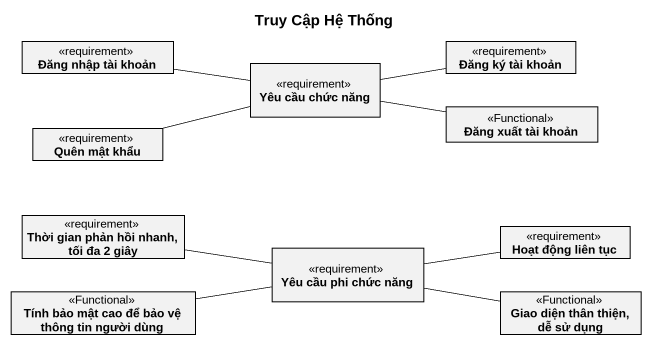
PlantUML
@startuml
title Truy Cập Hệ Thống
hide circle
hide empty members
class "Đăng nhập tài khoản" as Đăng_nhập_tài_khoản <<requirement>>
class "Yêu cầu chức năng" as Yêu_cầu_chức_năng <<requirement>>
class "Đăng ký tài khoản" as Đăng_ký_tài_khoản <<requirement>>
class "Quên mật khẩu" as Quên_mật_khẩu <<requirement>>
class "Đăng xuất tài khoản" as Đăng_xuất_tài_khoản <<Functional>>
class "Thời gian phản hồi nhanh, tối đa 2 giây" as Thời_gian_phản_hồi_nhanh <<requirement>>
class "Hoạt động liên tục" as Hoạt_động_liên_tục <<requirement>>
class "Yêu cầu phi chức năng" as Yêu_cầu_phi_chức_năng <<requirement>>
class "Tính bảo mật cao để bảo vệ thông tin người dùng" as Tính_bảo_mật_cao_để_bảo_vệ <<Functional>>
class "Giao diện thân thiện, dễ sử dụng" as Giao_diện_thân_thiện_dễ_sử <<Functional>>
Đăng_nhập_tài_khoản -right- Yêu_cầu_chức_năng
Đăng_ký_tài_khoản -left- Yêu_cầu_chức_năng
Quên_mật_khẩu -right- Yêu_cầu_chức_năng
Đăng_xuất_tài_khoản -left- Yêu_cầu_chức_năng
Thời_gian_phản_hồi_nhanh -right- Yêu_cầu_phi_chức_năng
Hoạt_động_liên_tục -left- Yêu_cầu_phi_chức_năng
Tính_bảo_mật_cao_để_bảo_vệ -right- Yêu_cầu_phi_chức_năng
Giao_diện_thân_thiện_dễ_sử -left- Yêu_cầu_phi_chức_năng
@enduml
